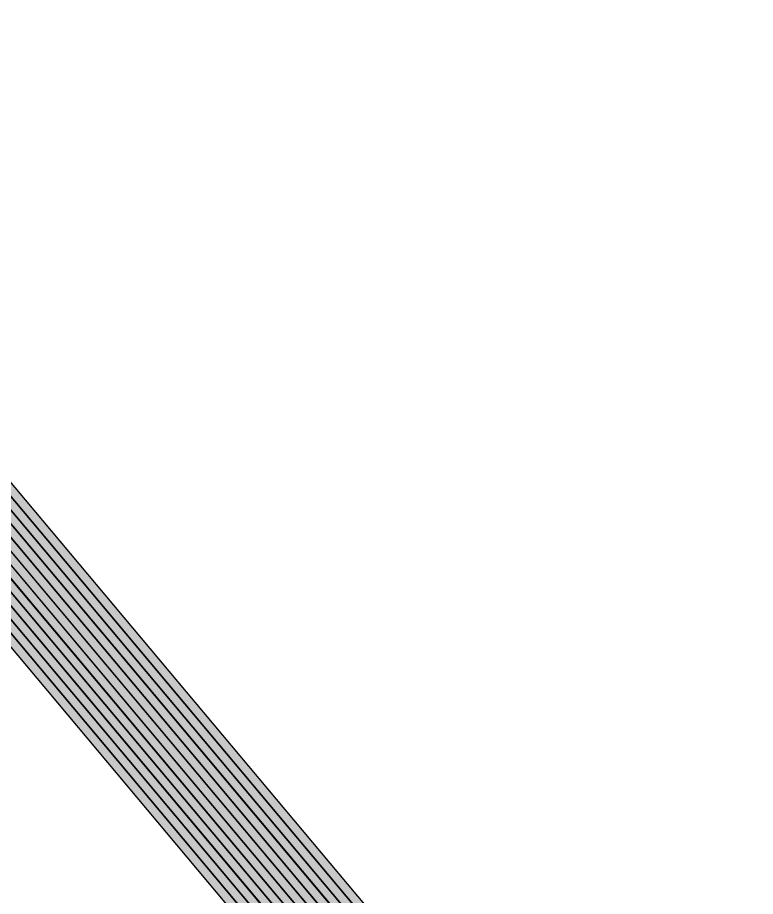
# Model space of a CAD drawing. Header units: millimetres. Extents: x -4 to 157, y -60 to 103.
# Drawn here: x 113.325 to 116.476, y -10.253 to -6.498 of the extents above; entities that cross this region are included whole.
import ezdxf

# ---------------------------------------------------------------- set-up
doc = ezdxf.new("R2010")
doc.units = ezdxf.units.MM
doc.layers.add('BottomSolder', color=6, linetype='Continuous', true_color=0xff00ff)

msp = doc.modelspace()

# ---------------------------------------------------------------- hatches: boundary and pattern name
at = {"layer": 'BottomSolder', "true_color": 0xff00ff}
for points in [[(97.0122, 10.2185), (97.041, 10.2426), (120.3946, -17.5892), (120.3658, -17.6134)], [(97.065, 10.2139), (97.0937, 10.238), (120.3992, -17.5364), (120.3705, -17.5605)], [(97.1179, 10.2092), (97.1467, 10.2333), (120.4038, -17.4834), (120.375, -17.5076)], [(97.195, 10.1758), (97.2237, 10.1999), (120.3843, -17.4018), (120.3555, -17.4259)], [(97.2479, 10.1714), (97.2766, 10.1955), (120.3889, -17.3489), (120.3602, -17.373)], [(97.3248, 10.1378), (97.3535, 10.162), (120.3694, -17.2674), (120.3406, -17.2915)], [(97.3777, 10.1333), (97.4064, 10.1574), (120.3499, -17.1858), (120.3212, -17.2099)], [(97.4789, 10.0712), (97.5076, 10.0953), (120.3306, -17.1041), (120.3018, -17.1282)], [(97.5559, 10.0378), (97.5847, 10.0619), (120.3109, -17.0224), (120.2821, -17.0465)], [(97.6328, 10.0043), (97.6616, 10.0284), (120.2915, -16.9409), (120.2627, -16.965)], [(97.7581, 9.9134), (97.7869, 9.9375), (120.2237, -16.8017), (120.195, -16.8258)], [(97.9075, 9.7938), (97.9363, 9.818), (120.1319, -16.6338), (120.1031, -16.6579)]]:
    msp.add_hatch(color=6, dxfattribs=at).paths.add_polyline_path(points, flags=0)

# ---------------------------------------------------------------- linework, layer by layer
at = {"layer": 'BottomSolder', "color": 6, "true_color": 0xff00ff}
for p, q in [((120.3658, -17.6134), (97.0122, 10.2185)), ((97.041, 10.2426), (120.3946, -17.5892)), ((97.0937, 10.238), (120.3992, -17.5364)), ((97.1467, 10.2333), (120.4038, -17.4834)), ((120.3705, -17.5605), (97.065, 10.2139)), ((120.375, -17.5076), (97.1179, 10.2092)), ((97.2237, 10.1999), (120.3843, -17.4018)), ((97.2766, 10.1955), (120.3889, -17.3489)), ((120.3555, -17.4259), (97.195, 10.1758)), ((120.3602, -17.373), (97.2479, 10.1714)), ((97.3535, 10.162), (120.3694, -17.2674)), ((97.4064, 10.1574), (120.3499, -17.1858)), ((120.3406, -17.2915), (97.3248, 10.1378)), ((120.3212, -17.2099), (97.3777, 10.1333)), ((120.3018, -17.1282), (97.4789, 10.0712)), ((97.5076, 10.0953), (120.3306, -17.1041)), ((120.2821, -17.0465), (97.5559, 10.0378)), ((97.5847, 10.0619), (120.3109, -17.0224)), ((97.6616, 10.0284), (120.2915, -16.9409)), ((120.2627, -16.965), (97.6328, 10.0043)), ((97.7869, 9.9375), (120.2237, -16.8017)), ((120.195, -16.8258), (97.7581, 9.9134)), ((97.9363, 9.818), (120.1319, -16.6338)), ((120.1031, -16.6579), (97.9075, 9.7938))]:
    msp.add_line(p, q, dxfattribs=at)

doc.saveas('drawing.dxf')
